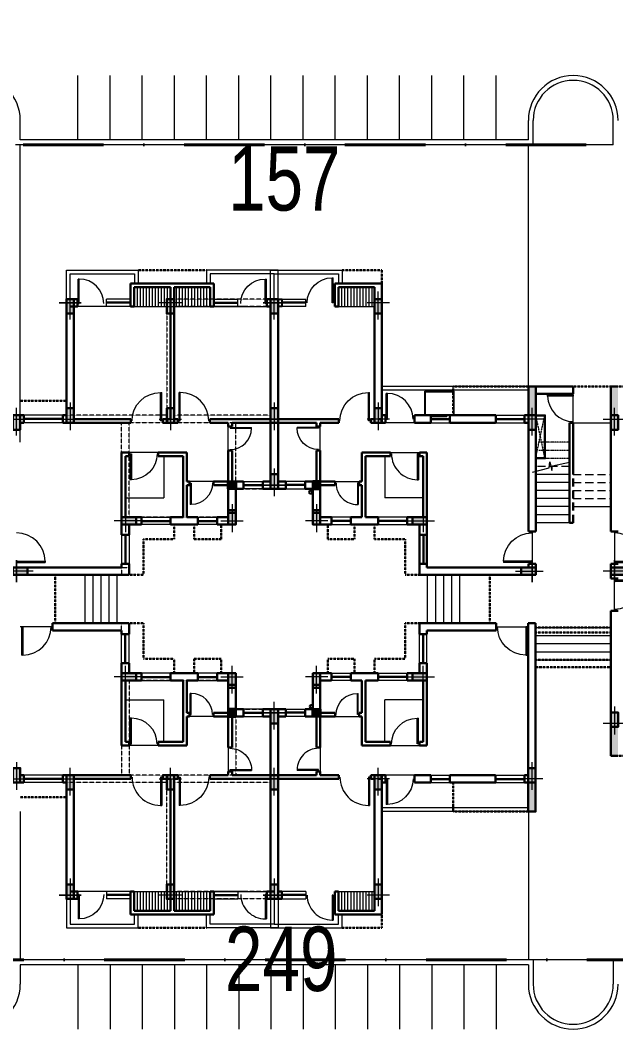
# Model space of a CAD drawing. Header units: inches. Extents: x 5542223 to 12533222, y 497239 to 5189502.
# Drawn here: x 6511757 to 6530262, y 1964782 to 1996325 of the extents above; entities that cross this region are included whole.
import ezdxf

# ---------------------------------------------------------------- set-up
doc = ezdxf.new("R2010")
doc.units = ezdxf.units.IN
doc.header["$MEASUREMENT"] = 0
for name, pattern in [('DASHDOT', [1, 0.5, -0.25, 0, -0.25]), ('HIDDEN2', [0.1875, 0.125, -0.0625]), ('HIDDENX2', [0.75, 0.5, -0.25])]:
    doc.linetypes.add(name, pattern=pattern)
doc.layers.get('0').update_dxf_attribs({"color": 1})
for name, color, linetype, lineweight in [('Area_parking', 7, 'DASHDOT', 40), ('beam', 7, 'HIDDEN2', 15), ('col', 7, 'Continuous', 30), ('col-fill', 7, 'Continuous', 9), ('cooler', 163, 'Continuous', 5), ('DOOR', 7, 'Continuous', 9), ('el6', 7, 'Continuous', 18), ('ELE', 7, 'Continuous', 13), ('Glass', 251, 'Continuous', 20), ('HA-CONC-RCC', 7, 'Continuous', 5), ('landscape', 7, 'Continuous', 5), ('LVL_DIFF', 253, 'Continuous', 18), ('PARKING NO TXT', 7, 'Continuous', 9), ('Proj.', 7, 'HIDDENX2', 30), ('Railling', 7, 'Continuous', 20), ('Road', 7, 'Continuous', 15), ('Road_CStone', 8, 'Continuous', 15), ('S_Parkingbays', 7, 'Continuous', 13), ('STAIR', 253, 'Continuous', 5), ('WALL', 7, 'Continuous', 30), ('WIN', 7, 'Continuous', 20), ('wwp', 7, 'Continuous', 30)]:
    doc.layers.add(name, color=color, linetype=linetype, lineweight=lineweight)
doc.styles.add('Parking_txt', font='arial.ttf', dxfattribs={"width": 0.75})

# ---------------------------------------------------------------- blocks, each defined once
blk = doc.blocks.new('COL-SH')
at = {"layer": 'col-fill', "ltscale": 10}
blk.add_hatch(color=256, dxfattribs=at).paths.add_polyline_path([(0, -450), (230, -450), (230, 0), (0, 0)])
at = {"layer": 'col', "ltscale": 10}
blk.add_lwpolyline([(230, 0), (0, 0), (0, -450), (230, -450)], close=True, dxfattribs=at)
at = {"layer": 'col-fill', "ltscale": 10}
for p, q in [((115, -632), (115, 230)), ((460, -115), (-230, -115))]:
    blk.add_line(p, q, dxfattribs=at)
blk = doc.blocks.new('DOOR_LEFT')
at = {"layer": 'DOOR'}
for p, q in [((-0.461, 0), (-0.461, 0.883)), ((-0.422, 0.883), (-0.461, 0.883)), ((-0.422, 0), (-0.422, 0.883)), ((-0.461, 0), (-0.422, 0))]:
    blk.add_line(p, q, dxfattribs=at)
blk.add_arc((-0.422, 0), 0.883, 360, 90, dxfattribs=at)
blk = doc.blocks.new('DOOR_RIGHT')
at = {"layer": 'DOOR'}
for p, q in [((0.422, 0), (0.422, 0.883)), ((0.422, 0.883), (0.461, 0.883)), ((0.461, 0), (0.461, 0.883)), ((0.461, 0), (0.422, 0))]:
    blk.add_line(p, q, dxfattribs=at)
blk.add_arc((0.422, 0), 0.883, 90, 180, dxfattribs=at)
blk = doc.blocks.new('cooler')
at = {"layer": 'cooler', "ltscale": 5}
for p, q in [((-230, -40), (-230, 0)), ((-230, 0), (230, 0)), ((230, -40), (230, 0))]:
    blk.add_line(p, q, dxfattribs=at)
for points in [[(450, -40), (-450, -40), (-450, -790), (450, -790)], [(435, -55), (-435, -55), (-435, -775), (435, -775)]]:
    blk.add_lwpolyline(points, close=True, dxfattribs=at)
blk = doc.blocks.new('resA1')
at = {"layer": 'col', "lineweight": 35, "ltscale": 10}
for points in [[(-8090, 10035), (-7860, 10035), (-7860, 10265), (-8090, 10265)], [(-8090, 3185), (-7860, 3185), (-7860, 2955), (-8090, 2955)]]:
    blk.add_hatch(color=256, dxfattribs=at).paths.add_polyline_path(points)
at = {"layer": 'ELE', "ltscale": 5}
h = blk.add_hatch(dxfattribs=at)
h.set_pattern_fill('LINE', color=256, scale=750, angle=90, style=0)
h.set_pattern_definition([(90, (-659214.42, -334103.49), (-93.75, 0), [])])
h.paths.add_polyline_path([(-6175, 16305), (-7295, 16305), (-7295, 15705), (-6175, 15705), (-6175, 15935)])
h = blk.add_hatch(dxfattribs=at)
h.set_pattern_fill('LINE', color=256, scale=750, angle=90, style=0)
h.set_pattern_definition([(90, (-659214.42, -335833.49), (-93.75, 0), [])])
h.paths.add_polyline_path([(-6175, -2485), (-7295, -2485), (-7295, -3085), (-6175, -3085)])
at = {"layer": 'HA-CONC-RCC', "ltscale": 5}
for points in [[(-1170, 13220), (-1400, 13220), (-1400, 12320), (-1170, 12320)], [(1395, 11490), (1165, 11490), (1165, 10590), (1395, 10590)], [(-1165, 900), (-1395, 900), (-1395, 0), (-1165, 0)], [(1395, 900), (1165, 900), (1165, 0), (1395, 0)]]:
    blk.add_hatch(color=256, dxfattribs=at).paths.add_polyline_path(points)
blk.add_lwpolyline([(-9175, -2715), (-9060, -2715), (-9060, -2485), (-9175, -2485)])
at = {"layer": 'col', "lineweight": 35, "ltscale": 10}
for points in [[(-8090, 10035), (-7860, 10035), (-7860, 10265), (-8090, 10265)], [(-8090, 3185), (-7860, 3185), (-7860, 2955), (-8090, 2955)]]:
    blk.add_lwpolyline(points, close=True, dxfattribs=at)
at = {"layer": 'el6', "ltscale": 5}
for p, q in [((-1165, 2240), (-865, 2240)), ((-1165, 2215), (-890, 2215)), ((-890, 2215), (-890, 925)), ((-865, 2240), (-865, 900)), ((0, 1130), (0, 230)), ((-890, 925), (-1165, 925)), ((-865, 900), (-1165, 900))]:
    blk.add_line(p, q, dxfattribs=at)
at = {"layer": 'el6', "linetype": 'HIDDENX2'}
for p, q in [((-1165, 925), (-890, 2215)), ((-1165, 2215), (-890, 925))]:
    blk.add_line(p, q, dxfattribs=at)
at = {"layer": 'ELE', "ltscale": 5}
for p, q in [((-7295, 15705), (-6175, 15705)), ((-7295, -2485), (-6175, -2485))]:
    blk.add_line(p, q, dxfattribs=at)
at = {"layer": 'ELE', "ltscale": 0.5}
for p, q in [((-5860, 11050), (-5860, 9750)), ((-4660, 9750), (-5860, 9750)), ((-5860, 2170), (-5860, 3470)), ((-4660, 3470), (-5860, 3470))]:
    blk.add_line(p, q, dxfattribs=at)
at = {"layer": 'Glass', "ltscale": 0.5}
for p, q in [((-8310, 15835), (-9060, 15835)), ((-8310, 15805), (-9060, 15805)), ((-4430, 12220), (-3830, 12220)), ((-4430, 12190), (-3830, 12190)), ((-2415, 12220), (-1515, 12220)), ((-2415, 12190), (-1515, 12190)), ((-8332, 10165), (-8932, 10165)), ((-8332, 10135), (-8932, 10135)), ((-6917, 9050), (-7517, 9050)), ((-6917, 9020), (-7517, 9020)), ((-5160, 9050), (-6060, 9050)), ((-5160, 9020), (-6060, 9020)), ((-6917, 4200), (-7517, 4200)), ((-6917, 4170), (-7517, 4170)), ((-5160, 4200), (-6060, 4200)), ((-5160, 4170), (-6060, 4170)), ((-8332, 3085), (-8932, 3085)), ((-8332, 3055), (-8932, 3055)), ((-4430, 1030), (-3830, 1030)), ((-4430, 1000), (-3830, 1000)), ((-2410, 1030), (-1510, 1030)), ((-2410, 1000), (-1510, 1000)), ((-8310, -2585), (-9060, -2585)), ((-8310, -2615), (-9060, -2615))]:
    blk.add_line(p, q, dxfattribs=at)
at = {"layer": 'Glass', "ltscale": 5}
for p, q in [((-4675, 8605), (-4675, 7705)), ((-4645, 8605), (-4645, 7705)), ((-4675, 4615), (-4675, 5515)), ((-4645, 4615), (-4645, 5515))]:
    blk.add_line(p, q, dxfattribs=at)
at = {"layer": 'LVL_DIFF'}
for p, q in [((-4930, 12090), (-5830, 12090)), ((-7860, 11225), (-7860, 11975)), ((-7400, 10265), (-6650, 10265)), ((-2395, 7475), (-1395, 7475)), ((1280, 6975), (1280, 5975)), ((-1280, 4515), (-1280, 5515)), ((1280, 4515), (1280, 5515)), ((-7400, 2955), (-6650, 2955)), ((-7860, 1995), (-7860, 1245)), ((-4930, 1130), (-5830, 1130)), ((-4930, 1130), (-5830, 1130))]:
    blk.add_line(p, q, dxfattribs=at)
at = {"layer": 'LVL_DIFF', "ltscale": 10}
for p, q in [((-5790, 11165), (-4775, 11165)), ((-5675, 2055), (-4660, 2055))]:
    blk.add_line(p, q, dxfattribs=at)
at = {"layer": 'Proj.', "ltscale": 2}
for p, q in [((-7180, 16835), (-5945, 16835)), ((-5945, 16835), (-5945, 16420)), ((-3728, 13220), (-3728, 12320)), ((-6175, 8470), (-6175, 8920)), ((1165, 8730), (-1165, 8730)), ((-6175, 8470), (-5225, 8470)), ((-5225, 8470), (-5225, 7360)), ((-1165, 8505), (1165, 8505)), ((-1165, 7650), (1165, 7650)), ((-4775, 7360), (-5225, 7360)), ((-2595, 7360), (-2595, 5860)), ((-1165, 7500), (1165, 7500)), ((-5225, 4750), (-5225, 5860)), ((-4775, 5860), (-5225, 5860)), ((-6175, 4300), (-6175, 4750)), ((-6175, 4750), (-5225, 4750)), ((-3728, 0), (-3728, 900)), ((-1165, 0), (1165, 0)), ((-5945, -3615), (-5945, -3200)), ((-7180, -3615), (-5945, -3615))]:
    blk.add_line(p, q, dxfattribs=at)
for points in [[(-3728, 13220), (-1165, 13220), (-1165, 13220)], [(3728, 11490), (1165, 11490), (1165, 11490)], [(-6802, 8920), (-6802, 8470), (-7632, 8470), (-7632, 8920)], [(-6802, 4300), (-6802, 4750), (-7632, 4750), (-7632, 4300)], [(-3728, 0), (-1165, 0), (-1165, 0)], [(3728, 0), (1165, 0), (1165, 0)]]:
    blk.add_lwpolyline(points, dxfattribs=at)
at = {"layer": 'Railling', "ltscale": 0.5}
for p, q in [((-1395, 13220), (-5945, 13220)), ((-3728, 13105), (-5945, 13105)), ((-1395, 13105), (-3728, 13105)), ((-3728, 115), (-5945, 115)), ((-1395, 115), (-3728, 115)), ((-1395, 0), (-5945, 0))]:
    blk.add_line(p, q, dxfattribs=at)
for points in [[(-9405, 15935), (-9405, 16835), (-7180, 16835), (-7180, 16420)], [(-9290, 15935), (-9290, 16720), (-7295, 16720), (-7295, 16420)], [(-9405, -2715), (-9405, -3615), (-7180, -3615), (-7180, -3200)], [(-9290, -2715), (-9290, -3500), (-7295, -3500), (-7295, -3200)]]:
    blk.add_lwpolyline(points, dxfattribs=at)
at = {"layer": 'STAIR'}
for p, q in [((-1165, 8500), (1165, 8500)), ((-1165, 8250), (1165, 8250)), ((-1165, 8000), (1165, 8000)), ((-1165, 7750), (1165, 7750)), ((-4525, 7360), (-4525, 5860)), ((-4275, 7360), (-4275, 5860)), ((-4025, 7360), (-4025, 5860)), ((-3775, 7360), (-3775, 5860)), ((-3525, 7360), (-3525, 5860)), ((-1165, 7500), (1165, 7500)), ((-115, 4240), (-1165, 4240)), ((-115, 3990), (-1165, 3990)), ((-115, 3740), (-1165, 3740)), ((-115, 3490), (-1165, 3490)), ((0, 3740), (1165, 3740)), ((-115, 3240), (-1165, 3240)), ((-115, 2990), (-1165, 2990)), ((-115, 2740), (-1165, 2740))]:
    blk.add_line(p, q, dxfattribs=at)
at = {"layer": 'STAIR', "linetype": 'HIDDENX2', "ltscale": 500}
for p, q in [((0, 3490), (1165, 3490)), ((0, 3240), (1165, 3240)), ((0, 2990), (1165, 2990)), ((0, 2740), (1165, 2740)), ((-115, 2490), (-1165, 2490)), ((-115, 1490), (-115, 2359))]:
    blk.add_line(p, q, dxfattribs=at)
at = {"layer": 'STAIR', "linetype": 'HIDDENX2'}
for p, q in [((-115, 2240), (-1165, 2240)), ((-115, 1990), (-1071, 1990)), ((-115, 1740), (-1071, 1740))]:
    blk.add_line(p, q, dxfattribs=at)
at = {"layer": 'STAIR', "ltscale": 5}
blk.add_line((0, 1130), (1165, 1130), dxfattribs=at)
at = {"layer": 'STAIR'}
blk.add_lwpolyline([(-1265, 2670), (-744, 2528), (-730, 2344), (-668, 2617), (-640, 2471), (-115, 2359)], dxfattribs=at)
at = {"layer": 'WALL', "ltscale": 0.5}
for p, q in [((-7410, 15705), (-7410, 16420)), ((-7410, 16420), (-5945, 16420)), ((-5945, 16420), (-5945, 12618)), ((-7295, 16305), (-6175, 16305)), ((-7295, 16305), (-7295, 15705)), ((-6175, 16305), (-6175, 12618)), ((-7410, 15705), (-7410, 15935)), ((-9405, 15705), (-9405, 10265)), ((-9175, 12205), (-9175, 15705)), ((-7295, 15705), (-7410, 15705)), ((-9405, 12205), (-9405, 14735)), ((-9175, 14735), (-9175, 11090)), ((-9175, 14735), (-9175, 11090)), ((-1400, 12320), (-1400, 13220)), ((-1400, 13220), (-1170, 13220)), ((-1170, 13220), (-1170, 7360)), ((-6175, 12655), (-6175, 12205)), ((-6175, 12655), (-6175, 12205)), ((-5945, 12655), (-5945, 12320)), ((-5945, 12655), (-5945, 12320)), ((-5945, 12320), (-5945, 12090)), ((-5945, 12320), (-5945, 12090)), ((-5830, 12320), (-5945, 12320)), ((-5830, 12090), (-5830, 12320)), ((-4930, 12090), (-4930, 12320)), ((-4930, 12320), (-4430, 12320)), ((-4430, 12090), (-4430, 12320)), ((-3830, 12090), (-3830, 12320)), ((-3830, 12320), (-2410, 12320)), ((-2415, 12320), (-2415, 12090)), ((-1515, 12090), (-1515, 12320)), ((-1515, 12320), (-1400, 12320)), ((-9405, 12090), (-9405, 11090)), ((-9405, 12090), (-9405, 10890)), ((-7290, 12205), (-9175, 12205)), ((-9175, 12090), (-9175, 10860)), ((-9175, 12090), (-9175, 10860)), ((-9175, 12090), (-9175, 11090)), ((-9175, 12090), (-9175, 10265)), ((-7975, 12090), (-9175, 12090)), ((-7975, 11975), (-7975, 12090)), ((-7860, 11975), (-7860, 12090)), ((-7860, 12090), (-7290, 12090)), ((-7290, 12090), (-7290, 12205)), ((-6290, 12205), (-6290, 12090)), ((-6290, 12205), (-6175, 12205)), ((-6290, 12205), (-6290, 12090)), ((-6290, 12205), (-6175, 12205)), ((-5960, 12090), (-6290, 12090)), ((-5960, 12090), (-6290, 12090)), ((-5960, 12205), (-6060, 12205)), ((-5960, 12205), (-6060, 12205)), ((-5960, 12205), (-6060, 12205)), ((-5960, 12205), (-6060, 12205)), ((-5960, 12205), (-5960, 12090)), ((-5960, 12205), (-5960, 12090)), ((-5945, 12090), (-5830, 12090)), ((-4930, 12090), (-4430, 12090)), ((-2415, 12090), (-3830, 12090)), ((-1515, 12090), (-1400, 12090)), ((-1400, 12090), (-1400, 7360)), ((-7975, 11975), (-7860, 11975)), ((-9175, 11525), (-9175, 11160)), ((1165, 11490), (1165, 6975)), ((1395, 11490), (1165, 11490)), ((-7975, 11225), (-7975, 10265)), ((-7975, 11225), (-7860, 11225)), ((-7860, 10265), (-7860, 11225)), ((-6575, 11165), (-6575, 10265)), ((-5675, 11165), (-6575, 11165)), ((-6460, 11050), (-6460, 9150)), ((-5675, 11050), (-6460, 11050)), ((-5675, 11165), (-5675, 11050)), ((-4545, 11165), (-4775, 11165)), ((-4775, 11165), (-4775, 11050)), ((-4775, 11050), (-4660, 11050)), ((-4660, 11050), (-4660, 9150)), ((-4545, 11165), (-4545, 8605)), ((-9175, 10265), (-8932, 10265)), ((-8932, 10035), (-8932, 10265)), ((-8932, 10265), (-8932, 10035)), ((-8332, 10265), (-8332, 10035)), ((-7975, 10265), (-8332, 10265)), ((-8332, 10265), (-8332, 10035)), ((-7860, 10150), (-7860, 9150)), ((-7400, 10150), (-7400, 10265)), ((-6650, 10150), (-6650, 10265)), ((-6650, 10265), (-6575, 10265)), ((-6650, 10150), (-6575, 10150)), ((-6575, 10150), (-6575, 10150)), ((-6575, 10150), (-6575, 9150)), ((-6460, 10150), (-6460, 10150)), ((-9405, 10035), (-8932, 10035)), ((-8090, 10035), (-8332, 10035)), ((-8090, 10035), (-8090, 8920)), ((-7860, 9285), (-8090, 9285)), ((-7860, 9150), (-7517, 9150)), ((-7517, 9150), (-7517, 8920)), ((-7517, 9150), (-7517, 8920)), ((-6917, 9150), (-6917, 8920)), ((-6917, 9150), (-6575, 9150)), ((-6060, 9150), (-6060, 8920)), ((-5160, 9150), (-5160, 8920)), ((-8090, 8920), (-7517, 8920)), ((-6917, 8920), (-6460, 8920)), ((-4775, 8920), (-4775, 8605)), ((-4775, 7705), (-4775, 7360)), ((-4545, 7705), (-4545, 7590)), ((1165, 6975), (1395, 6975)), ((1165, 6975), (1395, 6975)), ((-4775, 4300), (-4775, 5860)), ((-1165, 5515), (-1165, 5860)), ((1165, 5975), (1395, 5975)), ((1165, 5975), (1395, 5975)), ((1165, 5975), (1395, 5975)), ((1165, 5975), (1395, 5975)), ((1165, 5975), (1165, 5630)), ((1165, 5515), (1165, 5860)), ((-4545, 2055), (-4545, 5630)), ((-1395, 5515), (-1395, 5630)), ((-1395, 5515), (-1395, 5630)), ((-1395, 5515), (-1395, 5630)), ((-1395, 5515), (-1395, 5630)), ((-1165, 5515), (-1395, 5515)), ((-1165, 5515), (-1395, 5515)), ((-1165, 5515), (-1395, 5515)), ((-1165, 5515), (-1395, 5515)), ((1165, 5515), (1395, 5515)), ((1165, 5515), (1395, 5515)), ((1165, 5515), (1395, 5515)), ((1165, 5515), (1395, 5515)), ((-1395, 1130), (-1395, 4515)), ((-1165, 4515), (-1395, 4515)), ((-1165, 4515), (-1395, 4515)), ((-1165, 0), (-1165, 4515)), ((1165, 0), (1165, 4515)), ((1165, 4515), (1395, 4515)), ((1165, 4515), (1395, 4515)), ((-8090, 3185), (-8090, 4300)), ((-8090, 4300), (-7517, 4300)), ((-7517, 4070), (-7517, 4300)), ((-7517, 4070), (-7517, 4300)), ((-6917, 4070), (-6917, 4300)), ((-6917, 4300), (-6460, 4300)), ((-6060, 4070), (-6060, 4300)), ((-5160, 4070), (-5160, 4300)), ((-7860, 3935), (-8090, 3935)), ((-7860, 3070), (-7860, 4070)), ((-7860, 4070), (-7517, 4070)), ((-6917, 4070), (-6575, 4070)), ((-6575, 3070), (-6575, 4070)), ((-6460, 2170), (-6460, 4070)), ((-4660, 2170), (-4660, 4070)), ((-9405, 3185), (-8932, 3185)), ((-8932, 3185), (-8932, 2955)), ((-8932, 2955), (-8932, 3185)), ((-8332, 2955), (-8332, 3185)), ((-8090, 3185), (-8332, 3185)), ((-8332, 2955), (-8332, 3185)), ((-9405, -2485), (-9405, 2955)), ((-9175, 1130), (-9175, 2955)), ((-9175, 2955), (-8932, 2955)), ((-7975, 2955), (-8332, 2955)), ((-7975, 1995), (-7975, 2955)), ((-7860, 2955), (-7860, 1995)), ((-7400, 3070), (-7400, 2955)), ((-6650, 3070), (-6650, 2955)), ((-6650, 3070), (-6575, 3070)), ((-6650, 2955), (-6575, 2955)), ((-6575, 3070), (-6575, 3070)), ((-6575, 2055), (-6575, 2955)), ((-6460, 3070), (-6460, 3070)), ((-9405, 1130), (-9405, 2330)), ((-9175, 1130), (-9175, 2360)), ((-9175, 1130), (-9175, 2360)), ((-9405, 1130), (-9405, 2130)), ((-9175, -1515), (-9175, 2130)), ((-9175, -1515), (-9175, 2130)), ((-9175, 1130), (-9175, 2130)), ((-9175, 1695), (-9175, 2060)), ((-7975, 1995), (-7860, 1995)), ((-5675, 2055), (-6575, 2055)), ((-5675, 2170), (-6460, 2170)), ((-5675, 2055), (-5675, 2170)), ((-4775, 2055), (-4775, 2170)), ((-4775, 2170), (-4660, 2170)), ((-4545, 2055), (-4775, 2055)), ((-9405, 1015), (-9405, -1515)), ((-7975, 1130), (-9175, 1130)), ((-9175, 1015), (-9175, -2485)), ((-7290, 1015), (-9175, 1015)), ((-7975, 1245), (-7860, 1245)), ((-7975, 1245), (-7975, 1130)), ((-7860, 1245), (-7860, 1130)), ((-7860, 1130), (-7290, 1130)), ((-7290, 1130), (-7290, 1015)), ((-6290, 1015), (-6290, 1130)), ((-5960, 1130), (-6290, 1130)), ((-6290, 1015), (-6290, 1130)), ((-5960, 1130), (-6290, 1130)), ((-6290, 1015), (-6175, 1015)), ((-6290, 1015), (-6175, 1015)), ((-6175, 565), (-6175, 1015)), ((-6175, 565), (-6175, 1015)), ((-5960, 1015), (-6060, 1015)), ((-5960, 1015), (-6060, 1015)), ((-5960, 1015), (-6060, 1015)), ((-5960, 1015), (-6060, 1015)), ((-5960, 1015), (-5960, 1130)), ((-5960, 1015), (-5960, 1130)), ((-5945, 900), (-5945, 1130)), ((-5945, 900), (-5945, 1130)), ((-5945, 1130), (-5830, 1130)), ((-5945, 1130), (-5830, 1130)), ((-5830, 1130), (-5830, 900)), ((-5830, 1130), (-5830, 900)), ((-4930, 1130), (-4930, 900)), ((-4930, 1130), (-4430, 1130)), ((-4430, 1130), (-4430, 900)), ((-2415, 1130), (-3830, 1130)), ((-3830, 1130), (-3830, 900)), ((-2410, 900), (-2410, 1130)), ((-1510, 1130), (-1510, 900)), ((-1510, 1130), (-1395, 1130)), ((-5945, 565), (-5945, 900)), ((-5945, 565), (-5945, 900)), ((-5830, 900), (-5945, 900)), ((-5830, 900), (-5945, 900)), ((-4930, 900), (-4430, 900)), ((-3830, 900), (-2410, 900)), ((-1510, 900), (-1395, 900)), ((-1395, 900), (-1395, 0)), ((-6175, -3085), (-6175, 602)), ((-5945, -3200), (-5945, 602)), ((-1395, 0), (-1165, 0)), ((1395, 0), (1165, 0)), ((-7295, -2485), (-7410, -2485)), ((-7410, -2485), (-7410, -3200)), ((-7410, -2485), (-7410, -2715)), ((-7295, -3085), (-7295, -2485)), ((-7295, -3085), (-6175, -3085)), ((-7410, -3200), (-5945, -3200))]:
    blk.add_line(p, q, dxfattribs=at)
at = {"layer": 'WALL', "ltscale": 10}
for p, q in [((-7400, 10265), (-7860, 10265)), ((-7400, 10150), (-7860, 10150)), ((-6460, 9150), (-6060, 9150)), ((-5160, 9150), (-4660, 9150)), ((-6460, 8920), (-6060, 8920)), ((-5160, 8920), (-4775, 8920)), ((-4775, 7705), (-4545, 7705)), ((-2395, 7590), (-4545, 7590)), ((-2395, 7360), (-4775, 7360)), ((-1170, 7360), (-1400, 7360)), ((-1395, 5860), (-4775, 5860)), ((-1395, 5860), (-4545, 5860)), ((-1395, 5860), (-4545, 5860)), ((-1165, 5860), (-4545, 5860)), ((-1395, 5860), (-4545, 5860)), ((-1395, 5860), (-4545, 5860)), ((-4775, 5515), (-4545, 5515)), ((-1395, 5630), (-4545, 5630)), ((-1395, 5630), (-4545, 5630)), ((-1395, 5630), (-4545, 5630)), ((-1395, 5630), (-4545, 5630)), ((-1395, 5630), (-4545, 5630)), ((-1165, 5630), (-4545, 5630)), ((1165, 5630), (4545, 5630)), ((-4775, 4615), (-4545, 4615)), ((-6460, 4300), (-6060, 4300)), ((-5160, 4300), (-4775, 4300)), ((-6460, 4070), (-6060, 4070)), ((-5160, 4070), (-4660, 4070)), ((-7400, 3070), (-7860, 3070)), ((-7400, 2955), (-7860, 2955))]:
    blk.add_line(p, q, dxfattribs=at)
at = {"layer": 'WALL', "ltscale": 5}
for p, q in [((-4775, 8605), (-4545, 8605)), ((-2395, 7590), (-2395, 7360)), ((0, 2740), (0, 1130)), ((-115, 1130), (0, 1130)), ((-1165, 230), (0, 230)), ((0, 230), (0, 0)), ((-1165, 0), (0, 0))]:
    blk.add_line(p, q, dxfattribs=at)
at = {"layer": 'WALL', "linetype": 'HIDDENX2', "ltscale": 500}
for q in [(-115, 4240), (0, 2740)]:
    blk.add_line((0, 4240), q, dxfattribs=at)
at = {"layer": 'WALL'}
blk.add_line((-115, 1130), (-115, 4240), dxfattribs=at)
at = {"layer": 'WALL', "ltscale": 0.5}
blk.add_lwpolyline([(-9175, 15935), (-9060, 15935), (-9060, 15705), (-9175, 15705)], dxfattribs=at)
at = {"layer": 'WALL', "ltscale": 5}
blk.add_lwpolyline([(-1400, 13220), (-1170, 13220), (-1170, 12320), (-1400, 12320)], close=True, dxfattribs=at)
at = {"layer": 'WIN', "ltscale": 0.5}
for p, q in [((-9060, 15935), (-8310, 15935)), ((-8310, 15705), (-8310, 15935)), ((-8310, 15705), (-9060, 15705)), ((-4430, 12320), (-3830, 12320)), ((-2415, 12320), (-1515, 12320)), ((-4430, 12090), (-3830, 12090)), ((-2415, 12090), (-1515, 12090)), ((-8332, 10265), (-8932, 10265)), ((-8932, 10035), (-8332, 10035)), ((-6917, 9150), (-7517, 9150)), ((-5160, 9150), (-6060, 9150)), ((-7517, 8920), (-6917, 8920)), ((-6060, 8920), (-5160, 8920)), ((-7517, 4300), (-6917, 4300)), ((-6060, 4300), (-5160, 4300)), ((-6917, 4070), (-7517, 4070)), ((-5160, 4070), (-6060, 4070)), ((-8932, 3185), (-8332, 3185)), ((-8332, 2955), (-8932, 2955)), ((-4430, 1130), (-3830, 1130)), ((-2410, 1130), (-1510, 1130)), ((-4430, 900), (-3830, 900)), ((-2410, 900), (-1510, 900)), ((-8310, -2485), (-9060, -2485)), ((-8310, -2485), (-8310, -2715)), ((-9060, -2715), (-8310, -2715))]:
    blk.add_line(p, q, dxfattribs=at)
at = {"layer": 'WIN', "ltscale": 5}
for p, q in [((-4775, 8605), (-4775, 7705)), ((-4545, 8605), (-4545, 7705)), ((-4775, 4615), (-4775, 5515)), ((-4545, 4615), (-4545, 5515))]:
    blk.add_line(p, q, dxfattribs=at)
at = {"layer": 'wwp', "ltscale": 5}
for centre in [(-8140, 9959), (-8164, 3290)]:
    blk.add_circle(centre, 50, dxfattribs=at)
at = {"layer": 'col', "color": 253, "xscale": -1}
for p in [(-9175, 15935), (1395, 10590)]:
    blk.add_blockref('COL-SH', p, dxfattribs=at)
at = {"layer": 'col', "color": 253}
for p in [(-6175, 15935), (-1400, 12320), (-8090, 4300), (-9405, 3185), (-9405, 1130), (-6175, 1130), (-6175, 1130)]:
    blk.add_blockref('COL-SH', p, dxfattribs=at)
at = {"layer": 'col', "color": 253, "xscale": -1}
for p, rotation in [((-9405, 12090), 180), ((-6175, 12090), 180), ((-6175, 12090), 180), ((-9405, 10035), 180), ((-8090, 8920), 180), ((-4545, 8920), 270), ((-1395, 900), 180), ((-6175, -2715), 180)]:
    blk.add_blockref('COL-SH', p, dxfattribs=dict(at, rotation=rotation))
at = {"layer": 'col', "color": 253}
for p, rotation in [((-4545, 4300), 270), ((1395, 900), 180), ((-9175, -2715), 180)]:
    blk.add_blockref('COL-SH', p, dxfattribs=dict(at, rotation=rotation))
at = {"layer": 'cooler', "ltscale": 5}
blk.add_blockref('cooler', (-4160, 940), dxfattribs=at)
at = {"layer": 'DOOR'}
for p, xscale, yscale, zscale in [((-7866, 15820), -878.1695999486838, 878.1695999488002, 878.169599948884), ((-6790, 12148), -999.9999999611173, 1000.000000155182, 1000.000000000323), ((-5394, 12205), 900, 900, 900), ((-7025, 3012), -750, 750, 750), ((-5229, 2100), -907.5, 907.5, 907.5000000000002)]:
    blk.add_blockref('DOOR_LEFT', p, dxfattribs=dict(at, xscale=xscale, yscale=yscale, zscale=zscale))
for name, p, xscale, yscale, zscale, rotation in [('DOOR_LEFT', (-7917, 11600), -750, 750, 750, 90), ('DOOR_LEFT', (-5229, 11120), 907.5, 907.5, 907.5, 180), ('DOOR_LEFT', (-7025, 10208), 750, 750, 750, 180), ('DOOR_RIGHT', (1280, 6475), 1000, 1000, 1000, 270), ('DOOR_RIGHT', (-1280, 5015), 1000, 1000, 1000, 90), ('DOOR_RIGHT', (1280, 5015), -1000, 1000, 1000, 270), ('DOOR_LEFT', (-7917, 1620), 750, 750, 750, 90), ('DOOR_LEFT', (-6790, 1072), 999.9999999611173, 1000.000000155182, 1000.000000000323, 180), ('DOOR_LEFT', (-5394, 1015), -900, 900, 900, 180), ('DOOR_LEFT', (-7866, -2600), 878.1695999486838, 878.1695999488002, 878.169599948884, 180)]:
    blk.add_blockref(name, p, dxfattribs=dict(at, xscale=xscale, yscale=yscale, zscale=zscale, rotation=rotation))
at = {"layer": 'DOOR', "extrusion": (0, 0, -1), "xscale": -1000, "yscale": 1000, "zscale": -1000}
blk.add_blockref('DOOR_RIGHT', (1895, 7475), dxfattribs=at)
at = {"layer": 'DOOR', "extrusion": (0, 0, -1), "xscale": 900, "yscale": 900, "zscale": -900, "rotation": 270}
blk.add_blockref('DOOR_RIGHT', (0, 680), dxfattribs=at)
at = {"layer": 'WALL', "ltscale": 0.5}
for p, rotation in [((-1165, 5860), 270), ((-1165, 5860), 270), ((-1165, 5860), 270), ((1165, 5630), 90), ((1165, 5630), 90), ((1165, 5630), 90)]:
    blk.add_blockref('COL-SH', p, dxfattribs=dict(at, rotation=rotation))
at = {"layer": 'WALL', "ltscale": 0.5, "xscale": -1}
for p, rotation in [((-1165, 5630), 270), ((-1165, 5630), 270), ((-1165, 5630), 270), ((1165, 5860), 90), ((1165, 5860), 90), ((1165, 5860), 90)]:
    blk.add_blockref('COL-SH', p, dxfattribs=dict(at, rotation=rotation))
blk = doc.blocks.new('resB2')
at = {"layer": 'col', "lineweight": 35, "ltscale": 10}
for points in [[(8090, 10035), (7860, 10035), (7860, 10265), (8090, 10265)], [(8090, 3185), (7860, 3185), (7860, 2955), (8090, 2955)]]:
    blk.add_hatch(color=256, dxfattribs=at).paths.add_polyline_path(points)
at = {"layer": 'ELE', "ltscale": 5}
h = blk.add_hatch(dxfattribs=at)
h.set_pattern_fill('LINE', color=256, scale=750, angle=90, style=0)
h.set_pattern_definition([(90, (-576228.89, -332098.58), (-93.75, 0), [])])
h.paths.add_polyline_path([(6060, 16165), (6060, 16305), (4939, 16305), (4939, 15705), (5945, 15705), (5945, 15935), (6060, 15935)])
h.paths.add_polyline_path([(7296, 16305), (6175, 16305), (6175, 15705), (7296, 15705)])
h = blk.add_hatch(dxfattribs=at)
h.set_pattern_fill('LINE', color=256, scale=750, angle=90, style=0)
h.set_pattern_definition([(90, (-576228.89, -333828.58), (-93.75, 0), [])])
h.paths.add_polyline_path([(6060, -2715), (5945, -2715), (5945, -2485), (4939, -2485), (4939, -3085), (6060, -3085)])
h.paths.add_polyline_path([(7296, -2485), (6175, -2485), (6175, -2715), (6175, -3085), (7296, -3085)])
at = {"layer": 'beam', "ltscale": 5}
for p, q in [((9175, 15935), (6175, 15935)), ((5945, 15485), (5945, 12540)), ((9175, 15705), (6175, 15705)), ((6175, 15485), (6175, 12540)), ((8310, 15705), (7410, 15705)), ((5945, 12320), (1395, 12320)), ((9175, 12320), (6175, 12320)), ((5945, 12090), (1395, 12090)), ((4545, 9150), (4545, 12090)), ((4775, 9150), (4775, 12090)), ((9175, 12090), (6175, 12090)), ((7860, 9370), (7860, 12090)), ((8090, 9370), (8090, 12090)), ((8090, 10265), (9175, 10265)), ((8090, 10035), (9175, 10035)), ((7860, 9150), (4995, 9150)), ((4545, 8920), (4545, 7360)), ((4775, 8920), (4775, 7360)), ((7860, 8920), (4995, 8920)), ((1615, 5860), (4775, 5860)), ((1615, 5860), (4775, 5860)), ((1615, 5860), (4775, 5860)), ((1615, 5860), (4775, 5860)), ((4545, 4300), (4545, 5860)), ((4775, 4300), (4775, 5860)), ((1615, 5630), (4775, 5630)), ((1615, 5630), (4775, 5630)), ((1615, 5630), (4775, 5630)), ((1615, 5630), (4775, 5630)), ((7860, 4300), (4995, 4300)), ((4545, 4070), (4545, 1130)), ((4775, 4070), (4775, 1130)), ((7860, 4070), (4995, 4070)), ((7860, 3850), (7860, 1130)), ((8090, 3850), (8090, 1130)), ((8090, 3185), (9175, 3185)), ((8090, 2955), (9175, 2955)), ((5945, 1130), (1395, 1130)), ((9175, 1130), (6175, 1130)), ((5945, 900), (1395, 900)), ((5945, -2265), (5945, 680)), ((9175, 900), (6175, 900)), ((6175, -2265), (6175, 680)), ((9175, -2485), (6175, -2485)), ((8310, -2485), (7410, -2485)), ((9175, -2715), (6175, -2715))]:
    blk.add_line(p, q, dxfattribs=at)
at = {"layer": 'col', "lineweight": 35, "ltscale": 10}
for points in [[(8090, 10035), (7860, 10035), (7860, 10265), (8090, 10265)], [(8090, 3185), (7860, 3185), (7860, 2955), (8090, 2955)]]:
    blk.add_lwpolyline(points, close=True, dxfattribs=at)
at = {"layer": 'ELE', "ltscale": 5}
for p, q in [((4939, 15705), (7296, 15705)), ((4939, -2485), (7296, -2485))]:
    blk.add_line(p, q, dxfattribs=at)
at = {"layer": 'ELE', "ltscale": 0.5}
for p, q in [((5860, 11050), (5860, 9750)), ((4660, 9750), (5860, 9750)), ((4660, 3470), (5860, 3470)), ((5860, 2170), (5860, 3470))]:
    blk.add_line(p, q, dxfattribs=at)
at = {"layer": 'Glass', "ltscale": 0.5}
for p, q in [((4824, 15835), (4074, 15835)), ((4824, 15805), (4074, 15805)), ((7411, 15835), (8161, 15835)), ((7411, 15805), (8161, 15805)), ((2715, 12220), (1510, 12220)), ((2715, 12190), (1510, 12190)), ((8332, 10165), (8932, 10165)), ((8332, 10135), (8932, 10135)), ((5160, 9050), (6060, 9050)), ((5160, 9020), (6060, 9020)), ((6917, 9050), (7517, 9050)), ((6917, 9020), (7517, 9020)), ((5160, 4200), (6060, 4200)), ((5160, 4170), (6060, 4170)), ((6917, 4200), (7517, 4200)), ((6917, 4170), (7517, 4170)), ((8332, 3085), (8932, 3085)), ((8332, 3055), (8932, 3055)), ((2715, 1030), (1510, 1030)), ((2715, 1000), (1510, 1000)), ((4824, -2585), (4074, -2585)), ((4824, -2615), (4074, -2615)), ((7411, -2585), (8161, -2585)), ((7411, -2615), (8161, -2615))]:
    blk.add_line(p, q, dxfattribs=at)
at = {"layer": 'Glass', "ltscale": 5}
for p, q in [((4645, 8605), (4645, 7705)), ((4675, 8605), (4675, 7705)), ((4645, 4615), (4645, 5515)), ((4675, 4615), (4675, 5515))]:
    blk.add_line(p, q, dxfattribs=at)
at = {"layer": 'LVL_DIFF', "ltscale": 0.5}
for p, q in [((4074, 15705), (3174, 15705)), ((8161, 15705), (9061, 15705)), ((4074, -2485), (3174, -2485)), ((8161, -2485), (9061, -2485))]:
    blk.add_line(p, q, dxfattribs=at)
at = {"layer": 'LVL_DIFF'}
for p, q in [((7860, 11225), (7860, 11975)), ((7400, 10265), (6650, 10265)), ((2395, 7475), (1395, 7475)), ((7400, 2955), (6650, 2955)), ((7860, 1995), (7860, 1245))]:
    blk.add_line(p, q, dxfattribs=at)
at = {"layer": 'LVL_DIFF', "ltscale": 10}
for p, q in [((5675, 11165), (4660, 11165)), ((5675, 2055), (4660, 2055))]:
    blk.add_line(p, q, dxfattribs=at)
at = {"layer": 'Proj.', "ltscale": 2}
for p, q in [((5055, 16835), (7180, 16835)), ((2830, 12770), (1395, 12770)), ((6175, 8470), (6175, 8920)), ((5225, 8470), (5225, 7360)), ((6175, 8470), (5225, 8470)), ((2480, 7360), (2480, 5860)), ((4775, 7360), (5225, 7360)), ((4775, 5860), (5225, 5860)), ((5225, 4750), (5225, 5860)), ((6175, 4750), (5225, 4750)), ((6175, 4300), (6175, 4750)), ((2830, 450), (1395, 450)), ((5055, -3615), (7180, -3615))]:
    blk.add_line(p, q, dxfattribs=at)
for points in [[(6803, 8920), (6803, 8470), (7633, 8470), (7633, 8920)], [(6803, 4300), (6803, 4750), (7633, 4750), (7633, 4300)]]:
    blk.add_lwpolyline(points, dxfattribs=at)
at = {"layer": 'Railling', "ltscale": 10}
for points in [[(2830, 15935), (2830, 16835), (5055, 16835), (5055, 16420)], [(2945, 15935), (2945, 16720), (4940, 16720), (4940, 16420)], [(9405, 15935), (9405, 16835), (7180, 16835), (7180, 16420)], [(9290, 15935), (9290, 16720), (7295, 16720), (7295, 16420)], [(2830, -2715), (2830, -3615), (5055, -3615), (5055, -3200)], [(2945, -2715), (2945, -3500), (4940, -3500), (4940, -3200)], [(9405, -2715), (9405, -3615), (7180, -3615), (7180, -3200)], [(9290, -2715), (9290, -3500), (7295, -3500), (7295, -3200)]]:
    blk.add_lwpolyline(points, dxfattribs=at)
at = {"layer": 'STAIR'}
for p, q in [((3410, 7360), (3410, 5860)), ((3660, 7360), (3660, 5860)), ((3910, 7360), (3910, 5860)), ((4160, 7360), (4160, 5860)), ((4410, 7360), (4410, 5860))]:
    blk.add_line(p, q, dxfattribs=at)
at = {"layer": 'WALL', "ltscale": 0.5}
for p, q in [((4824, 16420), (7411, 16420)), ((4824, 15705), (4824, 16420)), ((7411, 15705), (7411, 16420)), ((4939, 15705), (4939, 16305)), ((6060, 16305), (4939, 16305)), ((6060, 16305), (6060, 12205)), ((6175, 16305), (6175, 12205)), ((6175, 16305), (7296, 16305)), ((7296, 15705), (7296, 16305)), ((2830, 15935), (2830, 12320)), ((3059, 15935), (2945, 15935)), ((3059, 15705), (3059, 15935)), ((3059, 15705), (3059, 15935)), ((3060, 12205), (3060, 15935)), ((9061, 15935), (9061, 15935)), ((9061, 15705), (9061, 15935)), ((9061, 15705), (9061, 15935)), ((9061, 15935), (9175, 15935)), ((2944, 15705), (3059, 15705)), ((4939, 15705), (4824, 15705)), ((7296, 15705), (7411, 15705)), ((9176, 15705), (9061, 15705)), ((9175, 12205), (9175, 15705)), ((9175, 15705), (9290, 15705)), ((9405, 15705), (9405, 10265)), ((9175, 14735), (9175, 11090)), ((9175, 14735), (9175, 11090)), ((9405, 12205), (9405, 14735)), ((1395, 12320), (1510, 12320)), ((1510, 12320), (1510, 12090)), ((2715, 12320), (2715, 12090)), ((2830, 12320), (2715, 12320)), ((1395, 12090), (1510, 12090)), ((2715, 12090), (4830, 12090)), ((4830, 12205), (3060, 12205)), ((4830, 12205), (4830, 12090)), ((5830, 12205), (5830, 12090)), ((5830, 12205), (5945, 12205)), ((6160, 12090), (5830, 12090)), ((5960, 12205), (6060, 12205)), ((5960, 12205), (5960, 12090)), ((5960, 12090), (6290, 12090)), ((6290, 12205), (6175, 12205)), ((6290, 12205), (6290, 12090)), ((7290, 12205), (9175, 12205)), ((7290, 12090), (7290, 12205)), ((7290, 12090), (7860, 12090)), ((7860, 11975), (7860, 12090)), ((7975, 11975), (7975, 12090)), ((7975, 12090), (9175, 12090)), ((9175, 12090), (9175, 10860)), ((9175, 12090), (9175, 10860)), ((9175, 12090), (9175, 11090)), ((9175, 12090), (9175, 10265)), ((9405, 12090), (9405, 11090)), ((9405, 12090), (9405, 10890)), ((7975, 11975), (7860, 11975)), ((9175, 11525), (9175, 11160)), ((9405, 11525), (9405, 11360)), ((4545, 11165), (4545, 8605)), ((4545, 11165), (4775, 11165)), ((4660, 11050), (4660, 9150)), ((4775, 11050), (4660, 11050)), ((4775, 11165), (4775, 11050)), ((5675, 11165), (6575, 11165)), ((5675, 11165), (5675, 11050)), ((5675, 11050), (6460, 11050)), ((6460, 11050), (6460, 9150)), ((6575, 11165), (6575, 10265)), ((7860, 10265), (7860, 11225)), ((7975, 11225), (7860, 11225)), ((7975, 11225), (7975, 10265)), ((6460, 10150), (6460, 10150)), ((6650, 10265), (6575, 10265)), ((6575, 10150), (6575, 10150)), ((6650, 10150), (6575, 10150)), ((6575, 10150), (6575, 9150)), ((6650, 10150), (6650, 10265)), ((7400, 10150), (7400, 10265)), ((7860, 10150), (7860, 9150)), ((7975, 10265), (8332, 10265)), ((8332, 10265), (8332, 10035)), ((8332, 10265), (8332, 10035)), ((9175, 10265), (8932, 10265)), ((8932, 10035), (8932, 10265)), ((8932, 10265), (8932, 10035)), ((8090, 10035), (8090, 8920)), ((8090, 10035), (8332, 10035)), ((9405, 10035), (8932, 10035)), ((5160, 9150), (5160, 8920)), ((6060, 9150), (6060, 8920)), ((6917, 9150), (6575, 9150)), ((6917, 9150), (6917, 8920)), ((7860, 9150), (7517, 9150)), ((7517, 9150), (7517, 8920)), ((7517, 9150), (7517, 8920)), ((7860, 9285), (8090, 9285)), ((4775, 8920), (4775, 8605)), ((6917, 8920), (6460, 8920)), ((8090, 8920), (7517, 8920)), ((4545, 7705), (4545, 7590)), ((4775, 7705), (4775, 7360)), ((4775, 5515), (4775, 5860)), ((4545, 5515), (4545, 5630)), ((4545, 2055), (4545, 4615)), ((4775, 4300), (4775, 4615)), ((5160, 4070), (5160, 4300)), ((6060, 4070), (6060, 4300)), ((6917, 4300), (6460, 4300)), ((6917, 4070), (6917, 4300)), ((7517, 4070), (7517, 4300)), ((8090, 4300), (7517, 4300)), ((7517, 4070), (7517, 4300)), ((8090, 3185), (8090, 4300)), ((4660, 2170), (4660, 4070)), ((6460, 2170), (6460, 4070)), ((6917, 4070), (6575, 4070)), ((6575, 3070), (6575, 4070)), ((7860, 4070), (7517, 4070)), ((7860, 3070), (7860, 4070)), ((7860, 3935), (8090, 3935)), ((8090, 3185), (8332, 3185)), ((8332, 2955), (8332, 3185)), ((8332, 2955), (8332, 3185)), ((9405, 3185), (8932, 3185)), ((8932, 3185), (8932, 2955)), ((8932, 2955), (8932, 3185)), ((6460, 3070), (6460, 3070)), ((6575, 3070), (6575, 3070)), ((6650, 3070), (6575, 3070)), ((6575, 2055), (6575, 2955)), ((6650, 2955), (6575, 2955)), ((6650, 3070), (6650, 2955)), ((7400, 3070), (7400, 2955)), ((7860, 2955), (7860, 1995)), ((7975, 1995), (7975, 2955)), ((7975, 2955), (8332, 2955)), ((9175, 2955), (8932, 2955)), ((9175, 1130), (9175, 2955)), ((9405, -2485), (9405, 2955)), ((9175, 1130), (9175, 2360)), ((9175, 1130), (9175, 2360)), ((9405, 1130), (9405, 2330)), ((4545, 2055), (4775, 2055)), ((4775, 2170), (4660, 2170)), ((4775, 2055), (4775, 2170)), ((5675, 2170), (6460, 2170)), ((5675, 2055), (5675, 2170)), ((5675, 2055), (6575, 2055)), ((7975, 1995), (7860, 1995)), ((9175, -1515), (9175, 2130)), ((9175, -1515), (9175, 2130)), ((9175, 1130), (9175, 2130)), ((9175, 1695), (9175, 2060)), ((9405, 1130), (9405, 2130)), ((1395, 1130), (1510, 1130)), ((1510, 900), (1510, 1130)), ((2715, 900), (2715, 1130)), ((2715, 1130), (4830, 1130)), ((3060, 1015), (3060, -2715)), ((4830, 1015), (3060, 1015)), ((4830, 1015), (4830, 1130)), ((5830, 1015), (5830, 1130)), ((6160, 1130), (5830, 1130)), ((5830, 1015), (5945, 1015)), ((5960, 1130), (6290, 1130)), ((5960, 1015), (5960, 1130)), ((5960, 1015), (6060, 1015)), ((6060, -3085), (6060, 1015)), ((6175, -3085), (6175, 1015)), ((6290, 1015), (6175, 1015)), ((6290, 1015), (6290, 1130)), ((7290, 1130), (7860, 1130)), ((7290, 1130), (7290, 1015)), ((7290, 1015), (9175, 1015)), ((7860, 1245), (7860, 1130)), ((7975, 1245), (7860, 1245)), ((7975, 1245), (7975, 1130)), ((7975, 1130), (9175, 1130)), ((9175, 1015), (9175, -2485)), ((9405, 1015), (9405, -1515)), ((1395, 900), (1510, 900)), ((2830, 900), (2715, 900)), ((2830, -2715), (2830, 900)), ((2944, -2485), (3059, -2485)), ((3059, -2485), (3059, -2715)), ((3059, -2485), (3059, -2715)), ((4824, -2485), (4824, -3200)), ((4939, -2485), (4824, -2485)), ((4939, -2485), (4939, -3085)), ((7296, -2485), (7296, -3085)), ((7296, -2485), (7411, -2485)), ((7411, -2485), (7411, -3200)), ((9176, -2485), (9061, -2485)), ((9061, -2485), (9061, -2715)), ((9061, -2485), (9061, -2715)), ((3059, -2715), (2945, -2715)), ((9061, -2715), (9061, -2715)), ((9061, -2715), (9175, -2715)), ((6060, -3085), (4939, -3085)), ((6175, -3085), (7296, -3085)), ((4824, -3200), (7411, -3200))]:
    blk.add_line(p, q, dxfattribs=at)
at = {"layer": 'WALL', "ltscale": 10}
for p, q in [((7400, 10265), (7860, 10265)), ((7400, 10150), (7860, 10150)), ((5160, 9150), (4660, 9150)), ((6460, 9150), (6060, 9150)), ((5160, 8920), (4775, 8920)), ((6460, 8920), (6060, 8920)), ((4775, 8605), (4545, 8605)), ((2395, 7590), (4545, 7590)), ((4775, 7705), (4545, 7705)), ((2395, 7360), (4775, 7360)), ((1395, 5860), (4545, 5860)), ((1395, 5860), (4775, 5860)), ((1395, 5630), (4545, 5630)), ((1395, 5630), (4545, 5630)), ((1395, 5630), (4545, 5630)), ((4775, 5515), (4545, 5515)), ((4775, 4615), (4545, 4615)), ((5160, 4300), (4775, 4300)), ((6460, 4300), (6060, 4300)), ((5160, 4070), (4660, 4070)), ((6460, 4070), (6060, 4070)), ((7400, 3070), (7860, 3070)), ((7400, 2955), (7860, 2955))]:
    blk.add_line(p, q, dxfattribs=at)
at = {"layer": 'WALL', "ltscale": 5}
blk.add_line((2395, 7590), (2395, 7360), dxfattribs=at)
at = {"layer": 'WALL', "ltscale": 0.5}
for points in [[(3059, 15935), (3174, 15935), (3174, 15705), (3059, 15705)], [(3059, -2715), (3174, -2715), (3174, -2485), (3059, -2485)]]:
    blk.add_lwpolyline(points, dxfattribs=at)
at = {"layer": 'WIN', "ltscale": 0.5}
for p, q in [((7296, 16305), (6671, 16305)), ((4824, 15935), (4074, 15935)), ((4074, 15705), (4074, 15935)), ((7411, 15935), (8161, 15935)), ((8161, 15705), (8161, 15935)), ((4824, 15705), (4074, 15705)), ((7411, 15705), (8161, 15705)), ((2715, 12320), (1510, 12320)), ((2715, 12090), (1510, 12090)), ((8332, 10265), (8932, 10265)), ((8932, 10035), (8332, 10035)), ((5160, 9150), (6060, 9150)), ((6917, 9150), (7517, 9150)), ((6060, 8920), (5160, 8920)), ((7517, 8920), (6917, 8920)), ((6060, 4300), (5160, 4300)), ((7517, 4300), (6917, 4300)), ((5160, 4070), (6060, 4070)), ((6917, 4070), (7517, 4070)), ((8932, 3185), (8332, 3185)), ((8332, 2955), (8932, 2955)), ((2715, 1130), (1510, 1130)), ((2715, 900), (1510, 900)), ((4074, -2485), (4074, -2715)), ((4824, -2485), (4074, -2485)), ((7411, -2485), (8161, -2485)), ((8161, -2485), (8161, -2715)), ((4824, -2715), (4074, -2715)), ((7411, -2715), (8161, -2715)), ((7296, -3085), (6671, -3085))]:
    blk.add_line(p, q, dxfattribs=at)
at = {"layer": 'WIN', "ltscale": 5}
for p, q in [((4545, 8605), (4545, 7705)), ((4775, 8605), (4775, 7705)), ((4545, 4615), (4545, 5515)), ((4775, 4615), (4775, 5515))]:
    blk.add_line(p, q, dxfattribs=at)
at = {"layer": 'col', "color": 253, "xscale": -1}
for p in [(3060, 15935), (9405, 15935), (1395, 12320), (8090, 4300), (9405, 3185), (9405, 3185), (9405, 3185), (3060, 1130), (6175, 1130), (9405, 1130), (9405, 1130), (9405, 1130), (9405, 1130), (9405, 1130), (9405, 1130)]:
    blk.add_blockref('COL-SH', p, dxfattribs=at)
at = {"layer": 'col', "color": 253}
for p in [(2830, 15935), (5945, 15935), (9175, 15935), (9175, 15935), (9175, 3185), (9175, 3185), (9175, 3185), (9175, 1130), (9175, 1130), (9175, 1130), (9175, 1130), (9175, 1130), (9175, 1130)]:
    blk.add_blockref('COL-SH', p, dxfattribs=at)
for p, rotation in [((3060, 12090), 180), ((6175, 12090), 180), ((9405, 12090), 180), ((9405, 12090), 180), ((9405, 12090), 180), ((9405, 12090), 180), ((9405, 12090), 180), ((9405, 12090), 180), ((9405, 10035), 180), ((9405, 10035), 180), ((9405, 10035), 180), ((8090, 8920), 180), ((4545, 8920), 90), ((1395, 900), 180), ((3060, -2715), 180), ((9405, -2715), 180)]:
    blk.add_blockref('COL-SH', p, dxfattribs=dict(at, rotation=rotation))
at = {"layer": 'col', "color": 253, "xscale": -1}
for p, rotation in [((9175, 12090), 180), ((9175, 12090), 180), ((9175, 12090), 180), ((9175, 12090), 180), ((9175, 12090), 180), ((9175, 12090), 180), ((9175, 10035), 180), ((9175, 10035), 180), ((9175, 10035), 180), ((4545, 4300), 90), ((2830, -2715), 180), ((5945, -2715), 180), ((9175, -2715), 180), ((9175, -2715), 180)]:
    blk.add_blockref('COL-SH', p, dxfattribs=dict(at, rotation=rotation))
at = {"layer": 'DOOR'}
for p, xscale, yscale, zscale in [((3591, 15795), 864.0000000083819, 864.0000000083819, 864.0000000083819), ((8644, 15795), -864.0000000083819, 864.0000000083819, 864.0000000083819), ((5330, 12148), -1000.000000009662, 1000.000000009662, 1000.000000009701), ((6790, 12148), 1000.000000009662, 1000.000000009662, 1000.000000009701), ((7025, 3012), 750, 750, 750), ((5229, 2100), 907.5, 907.5, 907.5)]:
    blk.add_blockref('DOOR_LEFT', p, dxfattribs=dict(at, xscale=xscale, yscale=yscale, zscale=zscale))
for p, xscale, yscale, zscale, rotation in [((7917, 11600), 750, 750, 750, 270), ((5229, 11120), -907.5, 907.5, 907.5000000000002, 180), ((7025, 10208), -750, 750, 750, 180), ((7917, 1620), -750, 750, 750, 270), ((5330, 1072), 1000.000000009662, 1000.000000009662, 1000.000000009701, 180), ((6790, 1072), -1000.000000009662, 1000.000000009662, 1000.000000009701, 180), ((3591, -2575), -864.0000000083819, 864.0000000083819, 864.0000000083819, 180), ((8644, -2575), 864.0000000083819, 864.0000000083819, 864.0000000083819, 180)]:
    blk.add_blockref('DOOR_LEFT', p, dxfattribs=dict(at, xscale=xscale, yscale=yscale, zscale=zscale, rotation=rotation))
at = {"layer": 'DOOR', "extrusion": (0, 0, -1), "xscale": 1000, "yscale": 1000, "zscale": -1000}
blk.add_blockref('DOOR_RIGHT', (-1895, 7475), dxfattribs=at)
at = {"layer": 'DOOR', "extrusion": (0, 0, -1), "xscale": 1000, "yscale": 1000, "zscale": -1000, "rotation": 90}
blk.add_blockref('DOOR_RIGHT', (-1280, 5015), dxfattribs=at)
at = {"layer": 'WALL', "ltscale": 0.5, "xscale": -1, "rotation": 90}
blk.add_blockref('COL-SH', (1165, 5860), dxfattribs=at)
blk.add_blockref('COL-SH', (1165, 5860), dxfattribs=at)
blk.add_blockref('COL-SH', (1165, 5860), dxfattribs=at)
at = {"layer": 'WALL', "ltscale": 0.5, "rotation": 90}
blk.add_blockref('COL-SH', (1165, 5630), dxfattribs=at)
blk.add_blockref('COL-SH', (1165, 5630), dxfattribs=at)
blk.add_blockref('COL-SH', (1165, 5630), dxfattribs=at)

msp = doc.modelspace()

# ---------------------------------------------------------------- linework, layer by layer
msp.add_circle((6864263.374, 1819279.277), 1322040.52)
at = {"layer": 'Area_parking', "ltscale": 5000}
msp.add_lwpolyline([(6439367.133, 1967107.199), (6539347.133, 1967107.199), (6539347.133, 1992457.199), (6455867.133, 1992457.199)], dxfattribs=at)
at = {"layer": 'landscape'}
for p, q in [((6511757.133, 1983212.199), (6511757.133, 1992457.199)), ((6511757.133, 1983212.199), (6511757.133, 1992457.199)), ((6527547.133, 1983212.199), (6527547.133, 1992457.199)), ((6527547.133, 1983212.199), (6527547.133, 1992457.199)), ((6530187.133, 1992457.199), (6527697.133, 1992457.199)), ((6530187.133, 1992457.199), (6527697.133, 1992457.199)), ((6511757.133, 1971722.199), (6511757.133, 1967107.199)), ((6511757.133, 1971722.199), (6511757.133, 1967107.199)), ((6527547.133, 1971722.199), (6527547.133, 1967107.199)), ((6527547.133, 1971722.199), (6527547.133, 1967107.199)), ((6530187.133, 1967107.199), (6527697.133, 1967107.199)), ((6530187.133, 1967107.199), (6527697.133, 1967107.199))]:
    msp.add_line(p, q, dxfattribs=at)
at = {"layer": 'Road'}
for p, q in [((6511757.133, 1992607.199), (6511757.133, 1993212.199)), ((6527547.133, 1992607.199), (6527547.133, 1993212.199)), ((6527547.133, 1992607.199), (6511757.133, 1992607.199)), ((6511757.133, 1966957.199), (6511757.133, 1966352.199)), ((6527547.133, 1966957.199), (6511757.133, 1966957.199)), ((6527547.133, 1966957.199), (6527547.133, 1966352.199))]:
    msp.add_line(p, q, dxfattribs=at)
for centre, start, end in [((6510362.133, 1993212.199), 0, 180), ((6528942.133, 1993212.199), 0, 180), ((6510362.133, 1966352.199), 180, 0), ((6528942.133, 1966352.199), 180, 0)]:
    msp.add_arc(centre, 1395, start, end, dxfattribs=at)
at = {"layer": 'Road_CStone', "ltscale": 6000}
for p, q in [((6527697.133, 1992457.199), (6527697.133, 1993212.199)), ((6530187.133, 1992457.199), (6530187.133, 1993212.199)), ((6527697.133, 1992457.199), (6511607.133, 1992457.199)), ((6527697.133, 1967107.199), (6511607.133, 1967107.199)), ((6527697.133, 1967107.199), (6527697.133, 1966352.199)), ((6530187.133, 1967107.199), (6530187.133, 1966352.199)), ((6543487.133, 1967107.199), (6530187.133, 1967107.199))]:
    msp.add_line(p, q, dxfattribs=at)
for centre, start, end in [((6528942.133, 1993212.199), 0, 180), ((6528942.133, 1966352.199), 180, 0)]:
    msp.add_arc(centre, 1245, start, end, dxfattribs=at)
at = {"layer": 'S_Parkingbays'}
for p, q in [((6513547.133, 1992607.199), (6513547.133, 1994607.199)), ((6514547.133, 1992607.199), (6514547.133, 1994607.199)), ((6515547.133, 1992607.199), (6515547.133, 1994607.199)), ((6516547.133, 1992607.199), (6516547.133, 1994607.199)), ((6517547.133, 1992607.199), (6517547.133, 1994607.199)), ((6518547.133, 1992607.199), (6518547.133, 1994607.199)), ((6519547.133, 1992607.199), (6519547.133, 1994607.199)), ((6520547.133, 1992607.199), (6520547.133, 1994607.199)), ((6521547.133, 1992607.199), (6521547.133, 1994607.199)), ((6522547.133, 1992607.199), (6522547.133, 1994607.199)), ((6523547.133, 1992607.199), (6523547.133, 1994607.199)), ((6524547.133, 1992607.199), (6524547.133, 1994607.199)), ((6525547.133, 1992607.199), (6525547.133, 1994607.199)), ((6526547.133, 1992607.199), (6526547.133, 1994607.199)), ((6513547.133, 1966957.199), (6513547.133, 1964957.199)), ((6514547.133, 1966957.199), (6514547.133, 1964957.199)), ((6515547.133, 1966957.199), (6515547.133, 1964957.199)), ((6516547.133, 1966957.199), (6516547.133, 1964957.199)), ((6517547.133, 1966957.199), (6517547.133, 1964957.199)), ((6518547.133, 1966957.199), (6518547.133, 1964957.199)), ((6519547.133, 1966957.199), (6519547.133, 1964957.199)), ((6520547.133, 1966957.199), (6520547.133, 1964957.199)), ((6521547.133, 1966957.199), (6521547.133, 1964957.199)), ((6522547.133, 1966957.199), (6522547.133, 1964957.199)), ((6523547.133, 1966957.199), (6523547.133, 1964957.199)), ((6524547.133, 1966957.199), (6524547.133, 1964957.199)), ((6525547.133, 1966957.199), (6525547.133, 1964957.199)), ((6526547.133, 1966957.199), (6526547.133, 1964957.199))]:
    msp.add_line(p, q, dxfattribs=at)

# ---------------------------------------------------------------- block references
at = {"xscale": -1, "rotation": 180}
for name, p in [('resB2', (6510362.133, 1984942.199)), ('resA1', (6528942.133, 1984942.199))]:
    msp.add_blockref(name, p, dxfattribs=at)

# ---------------------------------------------------------------- texts
at = {"layer": 'PARKING NO TXT', "style": 'Parking_txt', "width": 0.75}
for s, p in [('157', (6518213.71, 1990408.544, 0)), ('249', (6518119.678, 1966141.356, 0))]:
    msp.add_text(s, height=2000, dxfattribs=at).set_placement(p)

doc.saveas('drawing.dxf')
